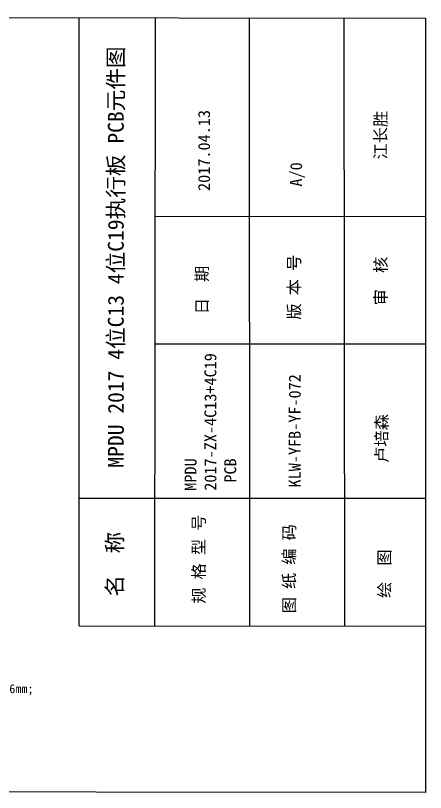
# Model space of a CAD drawing. Extents: x 741 to 1239, y 424 to 620.
# Drawn here: x 1135.8 to 1239.1, y 424.3 to 620.2 of the extents above; entities that cross this region are included whole.
import ezdxf

# ---------------------------------------------------------------- set-up
doc = ezdxf.new("R2010")
doc.units = 0
doc.header["$MEASUREMENT"] = 0
doc.layers.get('0').update_dxf_attribs({"linetype": 'CONTINUOUS'})
doc.layers.add('标题1', color=7, linetype='CONTINUOUS')
doc.styles.get("Standard").update_dxf_attribs({"font": 'SimSun.ttf'})

msp = doc.modelspace()

# ---------------------------------------------------------------- linework, layer by layer
at = {"linetype": 'Continuous'}
for p, q in [((1151.79, 466.26), (1151.82, 619.64)), ((1170.93, 466.26), (1171.05, 619.59)), ((1194.85, 466.26), (1194.75, 619.59)), ((1218.76, 466.26), (1218.66, 619.53)), ((1170.93, 569.56), (1239.13, 569.52)), ((1170.77, 537.38), (1239.13, 537.38)), ((1151.79, 498.48), (1239.12, 498.46)), ((1151.79, 466.26), (1239.11, 466.2))]:
    msp.add_line(p, q, dxfattribs=at)
msp.add_lwpolyline([(740.78, 620.18), (1239.13, 619.5), (1239.13, 424.28), (740.78, 424.79)], close=True, dxfattribs=at)

# ---------------------------------------------------------------- texts
at = {"color": 7, "linetype": 'Continuous', "insert": (1071.7, 451.56), "char_height": 2.2378, "width": 79.9196, "attachment_point": 1}
msp.add_mtext('PCB板要求:沉锡\\\\铜厚1OZ\\\\FR4(双面板)\\\\板厚1.6mm;', dxfattribs=at)
at = {"layer": '标题1', "color": 7, "rotation": 90}
for s, insert, char_height, attachment_point in [('\\pt4.835;{\\C0;MPDU 2017 4位C13 4位C19执行板 PCB\\fSimSun|b0|i0|c134|p54;元件图}', (1163.51, 506.17), 4, 7), ('\\pt4.835;{\\fSimSun|b0|i0|c134|p54;\\C0;版 本 号}', (1204.49, 543.51), 3, 1), ('\\pt4.835;{\\fSimSun|b0|i0|c134|p54;\\C0;审  核}', (1226.34, 547.1), 3, 1), ('\\pt4.835;{\\fSimSun|b0|i0|c134|p54;\\C0;日  期}', (1181.26, 544.84), 3, 1), ('\\pt4.835;{\\fSimSun|b0|i0|c134|p54;\\C0;规 格 型 号}', (1180.47, 471.86), 3, 1), ('\\pt4.835;{\\fSimSun|b0|i0|c134|p54;\\C0;名  称}', (1158.78, 473.67), 4, 1), ('\\pt4.835;{\\fSimSun|b0|i0|c134|p54;\\C0;图 纸 编 码}', (1203.26, 469.44), 3, 1), ('\\pt4.835;{\\fSimSun|b0|i0|c134|p54;\\C0;绘  图}', (1227.29, 473.32), 3, 1)]:
    msp.add_mtext(s, dxfattribs=dict(at, insert=insert, char_height=char_height, attachment_point=attachment_point))
at = {"layer": '标题1', "color": 7, "char_height": 3, "attachment_point": 1, "rotation": 90}
for s, insert, width in [('\\pt4.835;{\\fSimSun|b0|i0|c134|p54;\\C0;2017.04.13}', (1181.8, 575.95), 2), ('\\pt4.835;{\\C0;江长胜}', (1226.31, 583.89), 39.2833), ('\\pt4.835;{\\fSimSun|b0|i0|c134|p54;\\C0;A/0}', (1205.01, 577.06), 2), ('\\pt4.835;{\\C0;MPDU 2017-ZX-4C13+4C19\\P PCB}', (1178.4, 500.36), 39.2833), ('\\pt4.835;{\\C0;KLW-YFB-YF-072}', (1204.67, 501.18), 39.2833), ('\\pt4.835;{\\C0;卢培森}', (1226.57, 507.4), 39.2833)]:
    msp.add_mtext(s, dxfattribs=dict(at, insert=insert, width=width))

doc.saveas('drawing.dxf')
